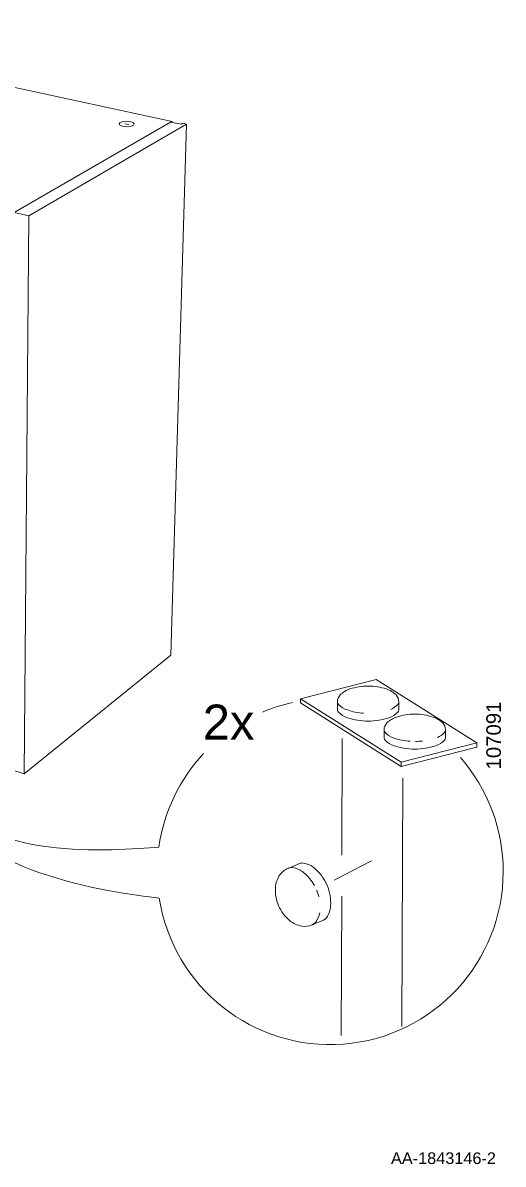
# Model space of a CAD drawing. Header units: metres. Extents: x -11.5 to 7.4, y -3.8 to 5.9.
# Drawn here: x 4.463 to 4.68, y -2.746 to -2.23 of the extents above; entities that cross this region are included whole.
import ezdxf

# ---------------------------------------------------------------- set-up
doc = ezdxf.new("R2010")
doc.units = ezdxf.units.M
doc.header["$MEASUREMENT"] = 0
doc.layers.add('PDF21_Geometry_Num_Penna__7_Num_Penna__7', color=7, linetype='Continuous', lineweight=18)
doc.layers.add('PDF21_Text_Num_Penna__7_Num_Penna__7', color=7, linetype='Continuous', lineweight=18)
doc.styles.add('GENERATED_STYLE_1', font='')
doc.styles.get('GENERATED_STYLE_1').set_extended_font_data('Arial')

msp = doc.modelspace()

# ---------------------------------------------------------------- linework, layer by layer
at = {"layer": 'PDF21_Geometry_Num_Penna__7_Num_Penna__7', "color": 7, "linetype": 'Continuous', "lineweight": 18, "flags": 128}
for points in [[(4.32360669421899, -2.229794391564559), (4.530471177693533, -2.274520618944688), (4.530463806655979, -2.274851087128423)], [(4.529787022557763, -2.274709931759237), (4.458948894637501, -2.315635160773279), (4.45890343990591, -2.323226100949119)], [(4.536966044584881, -2.275614480917914), (4.465568946316665, -2.317222759412094)], [(4.510848247214705, -2.275823204131359), (4.509068141645065, -2.275513620554031)], [(4.529787022557763, -2.274709931759237), (4.534562226387427, -2.275739420004479), (4.535373040518525, -2.275273816132228)], [(4.529837391314391, -2.516094581164026), (4.536966413136758, -2.275614480917914)], [(4.530470809141656, -2.274520373243436), (4.530050660000997, -2.274759931963987)], [(4.535372794817272, -2.275273938982854), (4.536966167435505, -2.275614235216663)], [(4.458948771786874, -2.315634546520148), (4.465569192017918, -2.317223005113345)], [(4.465568700615414, -2.31722288226272), (4.463461812380817, -2.569829567793782)], [(4.457350730844858, -2.567725505123583), (4.463462549484573, -2.56982993634566), (4.529837514165017, -2.516095072566529)], [(4.588663430733062, -2.535733605074852), (4.622883472584176, -2.526992783040364), (4.668516337583625, -2.55576439963175)], [(4.588662939330561, -2.53573397362673), (4.634297032836265, -2.564505590218116)], [(4.588662939330561, -2.53573458787986), (4.588662939330561, -2.537653514656792), (4.634297032836265, -2.566425131248178)], [(4.607535621036872, -2.553758371761038), (4.60736117314806, -2.606606254020999)], [(4.66851818034301, -2.555764276781125), (4.63429690998564, -2.564505098815613)], [(4.66851818034301, -2.555764891034254), (4.66851818034301, -2.557686274823705), (4.63429690998564, -2.566424639845674)], [(4.634296418583135, -2.566424885546926), (4.634296418583135, -2.564505958769995)], [(4.635024431392361, -2.571775644559044), (4.634455632994333, -2.684208537404632)], [(4.583324219679783, -2.612400380942076), (4.588149792266075, -2.610363517564256)], [(4.603948382759892, -2.61789499803715), (4.620839115318176, -2.609199630734253)], [(4.607301590594489, -2.625124511671521), (4.607090287517899, -2.688274647421463)]]:
    msp.add_lwpolyline(points, dxfattribs=at)
for points in [[(4.632728476044461, -2.541857831627777, 0.1987905057014318), (4.633186708879165, -2.540758318525767), (4.633186954580411, -2.537274889027694, 0.03278675462290245), (4.633174300965946, -2.537099212632623, 0.1983218521955361), (4.631902796987632, -2.534023647212618, 0.1164257886657223), (4.627560887315607, -2.531340589542438, 0.08061442310687846), (4.619277069609552, -2.529999060707347, 0.08064965245862737), (4.610989320683471, -2.531339975289309, 0.1161424863377952), (4.606648516667075, -2.534023278660739, 0.1985776655719997), (4.605377012688763, -2.537099458333874, 0.01888623178437966), (4.605386840738836, -2.537391842823573)], [(4.617157282059237, -2.542313238898087, -0.06266398347332684), (4.609864254651262, -2.540861513051543, -0.1162815432773749), (4.60584273941164, -2.538375630635973, -0.1987613146502033), (4.605386840738838, -2.537274274774564), (4.605386963589455, -2.540758932778896, 0.1984658466489977), (4.60584335366477, -2.54186016578968, 0.1161471952202962), (4.609864254651262, -2.544342976939602, 0.08040405239407458), (4.619286529107749, -2.545873695738614, 0.08038335527607092), (4.628707943609854, -2.544345433952121, 0.116418130821978), (4.632728353193841, -2.541859674387176)], [(4.629496153225782, -2.540561143271157, 0.09575558241789561), (4.63272872174573, -2.538375630635983, 0.198898668849681), (4.633186954580419, -2.537274889027694)], [(4.654275493026523, -2.550353198111679, 0.02867460953273531), (4.654308662695518, -2.549808969838836, 0.1982776086415139), (4.653036913015953, -2.546733404418831, 0.1167863845741299), (4.648696108999557, -2.544052803761169, 0.08080990451505334), (4.640408605774729, -2.542708817913561, 0.0808567215132549), (4.632122208205537, -2.544052189508041, 0.1165029506162795), (4.627782755546024, -2.54673303586695, 0.1990449869483789), (4.626511251567717, -2.549809215540088, 0.02203394026172557), (4.626521079617785, -2.550101600029787)], [(4.650630146403479, -2.55327335748989, 0.09572177326047347), (4.65386234637154, -2.551085387842186, 0.1990116354421259), (4.654317016538082, -2.549984031980777), (4.654317016538082, -2.553465618719462, -0.1986316259846377), (4.653862469222162, -2.554568817340257, -0.1161279432043291), (4.649843902397567, -2.557054699755831, -0.08035082418879169), (4.640419416629811, -2.558581118782934, -0.08033540093555461), (4.630995545115187, -2.557055314008959, -0.1162305255725856), (4.626977592543719, -2.554570045846517, -0.1989733451204729), (4.626521079617783, -2.553465618719462), (4.626521079617783, -2.549984031980777, 0.19935283472984), (4.626976978290587, -2.551085387842186, 0.1162305255726448), (4.63099603651769, -2.553571270257756, 0.06259084356685674), (4.638292626593815, -2.555025207415566)], [(4.524629384729597, -2.626017144319484, 0.9255418603275817), (4.680445206359067, -2.613952561274302, 0.1822777878266457), (4.661056233324393, -2.562408775734847)], [(4.6022604151597, -2.629726618969258, 0.117049922318736), (4.600686698641612, -2.620160240728561, 0.1164477863879792), (4.594874635529154, -2.612383796107576)], [(4.577299256432596, -2.621023880628806, 0.1172860431254292), (4.578687468505537, -2.629436691492077, 0.1172370796167097), (4.583796826037714, -2.636277014343523)], [(4.594714806864824, -2.637721369152509, -0.02000422957753445), (4.593970454922351, -2.638074196150164, 0.01538793055060345), (4.594219964543601, -2.63798058397321), (4.599045537129896, -2.635943720595391)]]:
    msp.add_lwpolyline(points, format="xyb", dxfattribs=at)
at = {"layer": 'PDF21_Geometry_Num_Penna__7_Num_Penna__7', "color": 7, "linetype": 'Continuous', "lineweight": 18}
for centre, radius, start, end in [((4.601832702146615, -2.613296155804231), 0.07766153142004129, 102.542194354423, 113.0328853838815), ((4.628416755408811, -2.537082374309632), 0.004757575354877197, 353.2272784480277, 359.7972145927948), ((4.640430521313844, -2.524760017260832), 0.03033793804809726, 270.4936407265053, 276.4211007060953), ((4.601848525000134, -2.613868779968809), 0.07812287393945105, 137.0172491453365, 171.9370248630952), ((4.587275403091434, -2.622594780418759), 0.01093844776571018, 110.2614705189648, 112.5702988754139), ((4.576260697733385, -2.630843457827568), 0.02144006262924858, 29.50323811821044, 49.98257957432082), ((4.57738043296736, -2.63007467248043), 0.02008489700278915, 13.33069150606917, 22.30708632298305)]:
    msp.add_arc(centre, radius, start, end, dxfattribs=at)
for points in [[(4.509876498763644, -2.274321355229439), (4.507983370618156, -2.274321355229439), (4.506450194806622, -2.274890153627467), (4.506450194806622, -2.275592859207751)], [(4.506450194806625, -2.275592859207752), (4.506450194806625, -2.276295564788037), (4.507985827630677, -2.276864363186065), (4.509876498763642, -2.276864363186065)], [(4.513297888695625, -2.275590402195234), (4.513297888695625, -2.274887696614948), (4.511764712884096, -2.27431889821692), (4.509876498763651, -2.274321355229437)], [(4.509876498763644, -2.276864363186065), (4.511767169896611, -2.276864363186065), (4.513300345708142, -2.276293107775519), (4.513297888695622, -2.275590402195233)], [(4.654308785546146, -2.549808969838836), (4.654366993930653, -2.549808969838836), (4.654259645295777, -2.549984646233907), (4.654317385089961, -2.549984646233907)], [(4.524497443157356, -2.602910661491955), (4.504224632867389, -2.604712880174259), (4.442515534959538, -2.608758351285935), (4.430782071677545, -2.579100981681638)], [(4.430782071677539, -2.579100981681636), (4.433279624902568, -2.613391048389525), (4.503192687609625, -2.623717872004692), (4.524628893327099, -2.626017635721988)], [(4.583077044220422, -2.612494115969655), (4.581478757577154, -2.613168565905978), (4.58012617218573, -2.614236137845257), (4.579315358054631, -2.615464644104497)], [(4.585030123471363, -2.612177161354772), (4.584511693829961, -2.612076423841514), (4.583897440700341, -2.612157505254623), (4.583326185289799, -2.612400749493952)], [(4.590047343034096, -2.614423116497913), (4.588753725943116, -2.613323603395894), (4.587033817180179, -2.61255455847761), (4.585030123471356, -2.612177407056023)], [(4.589855450356405, -2.610137718113808), (4.589334563702486, -2.610039437613068), (4.588720310572866, -2.610120519026179), (4.588149055162317, -2.61036376326551)], [(4.594875004081031, -2.612383550406324), (4.593578929977532, -2.611286494316824), (4.591861478227115, -2.61051622089228), (4.589855327505777, -2.610137840964435)], [(4.579314743801504, -2.615464398403244), (4.57810343662989, -2.617297329742029), (4.577414244618456, -2.619200285937592), (4.577298765030086, -2.621023389226304)], [(4.600393699898785, -2.634878114266127), (4.601516554619728, -2.633179090109599), (4.602152920862016, -2.63141618362759), (4.602261029412825, -2.629726987521136)], [(4.595566038851851, -2.636915223345198), (4.596492332571316, -2.635515954715924), (4.597086929600788, -2.634073688367577), (4.597331402346382, -2.632663363181971)], [(4.599045168578019, -2.635943474894139), (4.599616423988563, -2.635701459161069), (4.600102912467225, -2.635319393714446), (4.600394068450663, -2.634878359967379)], [(4.583796826037711, -2.636277014343523), (4.58519363765447, -2.637462522883689), (4.587047453599661, -2.638292993114934), (4.589214538640958, -2.638700857193001)], [(4.589214784342209, -2.638700488641124), (4.590661964715595, -2.638974445536935), (4.592374502440975, -2.638748400385235), (4.593970332071727, -2.638073950448912)], [(4.594219841692977, -2.637980829674462), (4.594791097103524, -2.637738813941392), (4.595277585582183, -2.637356748494768), (4.595566284553112, -2.636915714747701)]]:
    msp.add_open_spline(points, degree=3, dxfattribs=at)

# ---------------------------------------------------------------- texts
at = {"layer": 'PDF21_Text_Num_Penna__7_Num_Penna__7', "color": 7, "linetype": 'Continuous', "lineweight": 18, "attachment_point": 7, "style": 'GENERATED_STYLE_1'}
for s, insert, char_height in [('\\A1;{\\pql;\\fArial|b0|i0|c0|p34;2x}', (4.544369637556185, -2.554252211126643), 0.01582901521914505), ('\\A1;{\\pql;\\fArial|b0|i0|c0|p34;AA-1843146-2}', (4.629626620590516, -2.746455749664173), 0.005276338406381684)]:
    msp.add_mtext(s, dxfattribs=dict(at, insert=insert, char_height=char_height))
at = {"layer": 'PDF21_Text_Num_Penna__7_Num_Penna__7', "color": 7, "linetype": 'Continuous', "lineweight": 18, "insert": (4.679485814163625, -2.56777833089273), "char_height": 0.006595372498568653, "attachment_point": 7, "rotation": 90, "style": 'GENERATED_STYLE_1'}
msp.add_mtext('\\A1;{\\pql;\\fArial|b0|i0|c0|p34;107091}', dxfattribs=at)

doc.saveas('drawing.dxf')
